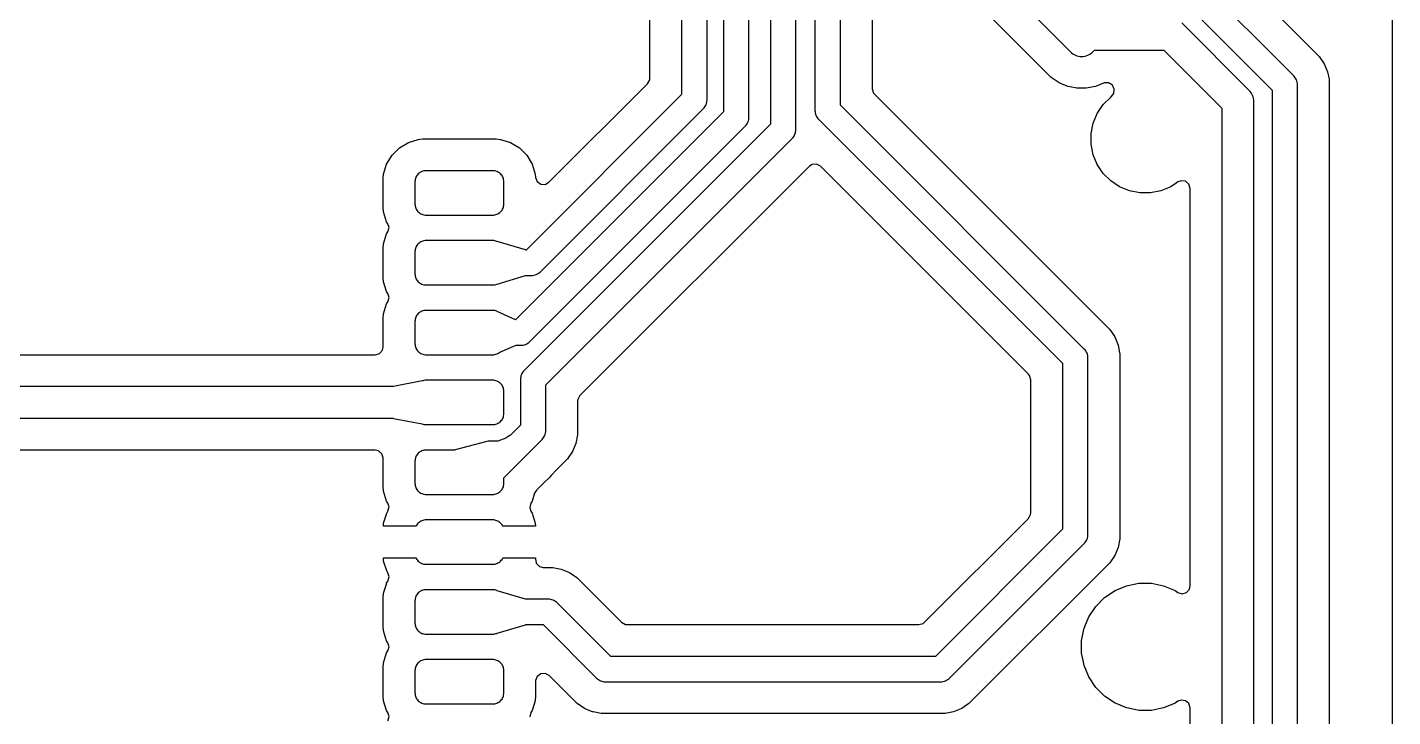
# Model space of a CAD drawing. Header units: metres. Extents: x 0.3 to 99.7, y 0.3 to 59.7.
# Drawn here: x 78.19 to 99.7, y 21.55 to 32.41 of the extents above; entities that cross this region are included whole.
import ezdxf

# ---------------------------------------------------------------- set-up
doc = ezdxf.new("R2010")
doc.units = ezdxf.units.M

msp = doc.modelspace()

# ---------------------------------------------------------------- linework, layer by layer
for points in [[(99.699, 3.803), (99.699, 56.197)], [(91.501, 37.524), (91.501, 31.442), (91.52, 31.374), (91.537, 31.354), (95.244, 27.647), (95.244, 27.647), (95.244, 27.647), (95.244, 27.647), (95.244, 27.647), (95.244, 27.647), (95.244, 27.647), (95.321, 27.532), (95.321, 27.532), (95.321, 27.532), (95.321, 27.532), (95.321, 27.532), (95.321, 27.532), (95.374, 27.404), (95.374, 27.404), (95.374, 27.404), (95.374, 27.404), (95.374, 27.404), (95.374, 27.404), (95.374, 27.404), (95.374, 27.404), (95.374, 27.404), (95.374, 27.404), (95.374, 27.404), (95.374, 27.404), (95.374, 27.404), (95.374, 27.404), (95.374, 27.404), (95.398, 27.28), (95.401, 27.269), (95.401, 27.269), (95.401, 27.269), (95.401, 27.269), (95.401, 27.269), (95.401, 27.269), (95.401, 24.351), (95.401, 24.351), (95.401, 24.351), (95.401, 24.351), (95.401, 24.351), (95.401, 24.351), (95.401, 24.351), (95.401, 24.351), (95.401, 24.351), (95.401, 24.351), (95.401, 24.351), (95.401, 24.351), (95.401, 24.351), (95.401, 24.351), (95.401, 24.351), (95.401, 24.351), (95.401, 24.351), (95.401, 24.351), (95.401, 24.351), (95.401, 24.351), (95.401, 24.351), (95.401, 24.351), (95.401, 24.351), (95.401, 24.351), (95.401, 24.351), (95.401, 24.351), (95.401, 24.351), (95.401, 24.351), (95.401, 24.351), (95.401, 24.351), (95.401, 24.351), (95.401, 24.351), (95.401, 24.351), (95.401, 24.351), (95.401, 24.351), (95.401, 24.351), (95.401, 24.351), (95.401, 24.351), (95.401, 24.351), (95.374, 24.216), (95.374, 24.216), (95.374, 24.216), (95.374, 24.216), (95.374, 24.216), (95.374, 24.216), (95.374, 24.216), (95.374, 24.216), (95.321, 24.088), (95.321, 24.088), (95.321, 24.088), (95.321, 24.088), (95.321, 24.088), (95.321, 24.088), (95.244, 23.974), (95.244, 23.974), (95.244, 23.974), (95.244, 23.974), (95.244, 23.974), (95.244, 23.974), (93.026, 21.756), (93.026, 21.756), (93.026, 21.756), (93.026, 21.756), (93.026, 21.756), (93.026, 21.756), (92.912, 21.679), (92.912, 21.679), (92.912, 21.679), (92.912, 21.679), (92.912, 21.679), (92.912, 21.679), (92.784, 21.626), (92.784, 21.626), (92.784, 21.626), (92.784, 21.626), (92.784, 21.626), (92.784, 21.626), (92.784, 21.626), (92.784, 21.626), (92.784, 21.626), (92.784, 21.626), (92.784, 21.626), (92.784, 21.626), (92.784, 21.626), (92.784, 21.626), (92.784, 21.626), (92.784, 21.626), (92.784, 21.626), (92.784, 21.626), (92.784, 21.626), (92.784, 21.626), (92.784, 21.626), (92.784, 21.626), (92.784, 21.626), (92.784, 21.626), (92.784, 21.626), (92.784, 21.626), (92.784, 21.626), (92.784, 21.626), (92.784, 21.626), (92.649, 21.599), (92.649, 21.599), (92.649, 21.599), (92.649, 21.599), (92.649, 21.599), (92.649, 21.599), (87.231, 21.599), (87.231, 21.599), (87.231, 21.599), (87.231, 21.599), (87.231, 21.599), (87.231, 21.599), (87.109, 21.624), (87.096, 21.626), (87.096, 21.626), (87.096, 21.626), (87.096, 21.626), (87.096, 21.626), (87.096, 21.626), (87.029, 21.654), (86.968, 21.679), (86.968, 21.679), (86.968, 21.679), (86.968, 21.679), (86.968, 21.679), (86.968, 21.679), (86.968, 21.679), (86.968, 21.679), (86.968, 21.679), (86.968, 21.679), (86.968, 21.679), (86.968, 21.679), (86.968, 21.679), (86.968, 21.679), (86.968, 21.679), (86.968, 21.679), (86.968, 21.679), (86.968, 21.679), (86.968, 21.679), (86.853, 21.756), (86.853, 21.756), (86.853, 21.756), (86.853, 21.756), (86.853, 21.756), (86.853, 21.756), (86.412, 22.197), (86.351, 22.231), (86.281, 22.226), (86.225, 22.184), (86.201, 22.118), (86.201, 22.109), (86.201, 21.87), (86.201, 21.87), (86.201, 21.87), (86.201, 21.87), (86.195, 21.812), (86.194, 21.802), (86.194, 21.802), (86.194, 21.802), (86.194, 21.802), (86.194, 21.802), (86.194, 21.802), (86.194, 21.802), (86.194, 21.802), (86.194, 21.802), (86.194, 21.802), (86.146, 21.646), (86.146, 21.646), (86.146, 21.646), (86.146, 21.646), (86.146, 21.646), (86.146, 21.646), (86.146, 21.646), (86.146, 21.646), (86.146, 21.646), (86.146, 21.646), (86.126, 21.614), (86.109, 21.547)], [(94.9, 24.42), (94.9, 27.2), (94.899, 27.22), (94.896, 27.239), (94.891, 27.258), (94.885, 27.277), (94.876, 27.294), (94.866, 27.311), (94.855, 27.327), (94.841, 27.341), (91, 31.183), (91, 31.183), (91, 31.183), (91, 31.183), (91, 31.183), (91, 31.183), (91, 31.183), (91, 31.183), (91, 31.183), (91, 31.183), (91, 31.183), (91, 31.183), (91, 31.183), (91, 31.183), (91, 31.183), (91, 31.183), (91, 31.183), (91, 31.183), (91, 37.455)], [(90.6, 37.315), (90.6, 31.1), (90.601, 31.08), (90.604, 31.061), (90.609, 31.042), (90.615, 31.023), (90.624, 31.006), (90.634, 30.989), (90.645, 30.973), (90.659, 30.959), (94.5, 27.117), (94.5, 27.117), (94.5, 27.117), (94.5, 27.117), (94.5, 27.117), (94.5, 27.117), (94.5, 27.117), (94.5, 27.117), (94.5, 27.117), (94.5, 27.117), (94.5, 27.117), (94.5, 27.117), (94.5, 27.117), (94.5, 27.117), (94.5, 27.117), (94.5, 27.117), (94.5, 27.117), (94.5, 27.117), (94.5, 24.503), (94.5, 24.503), (94.5, 24.503), (94.5, 24.503), (94.5, 24.503), (94.5, 24.503), (94.5, 24.503), (94.5, 24.503), (94.5, 24.503), (94.5, 24.503), (94.5, 24.503), (94.5, 24.503), (94.5, 24.503), (94.5, 24.503), (94.5, 24.503), (94.5, 24.503), (94.5, 24.503), (94.5, 24.503), (92.497, 22.5), (92.497, 22.5), (92.497, 22.5), (92.497, 22.5), (92.497, 22.5), (92.497, 22.5), (92.497, 22.5), (92.497, 22.5), (92.497, 22.5), (92.497, 22.5), (92.497, 22.5), (92.497, 22.5), (92.497, 22.5), (92.497, 22.5), (92.497, 22.5), (92.497, 22.5), (92.497, 22.5), (92.497, 22.5), (87.383, 22.5), (87.383, 22.5), (87.383, 22.5), (87.383, 22.5), (87.383, 22.5), (87.383, 22.5), (87.383, 22.5), (87.383, 22.5), (87.383, 22.5), (87.383, 22.5), (87.383, 22.5), (87.383, 22.5), (87.383, 22.5), (87.383, 22.5), (87.383, 22.5), (87.383, 22.5), (87.383, 22.5), (87.383, 22.5), (86.541, 23.341), (86.527, 23.355), (86.511, 23.366), (86.494, 23.376), (86.477, 23.385), (86.458, 23.391), (86.439, 23.396), (86.42, 23.399), (86.4, 23.4), (86.046, 23.4), (86.046, 23.4), (86.046, 23.4), (86.046, 23.4), (86.046, 23.4), (86.046, 23.4), (86.046, 23.4), (86.046, 23.4), (86.046, 23.4), (86.046, 23.4), (86.046, 23.4), (86.046, 23.4), (86.042, 23.402), (85.597, 23.535), (85.595, 23.535), (85.595, 23.535), (85.595, 23.535), (85.595, 23.535), (85.595, 23.535), (85.595, 23.535), (85.595, 23.535), (85.595, 23.535), (85.595, 23.535), (85.595, 23.535), (85.595, 23.535), (85.595, 23.535), (85.595, 23.535), (85.595, 23.535), (85.592, 23.537), (85.576, 23.542), (85.559, 23.547), (85.542, 23.549), (85.525, 23.55), (84.475, 23.55), (84.458, 23.549), (84.441, 23.547), (84.424, 23.542), (84.408, 23.537), (84.393, 23.529), (84.378, 23.521), (84.364, 23.51), (84.351, 23.499), (84.34, 23.486), (84.329, 23.472), (84.321, 23.457), (84.313, 23.442), (84.308, 23.426), (84.303, 23.409), (84.301, 23.392), (84.3, 23.375), (84.3, 23.025), (84.301, 23.008), (84.303, 22.991), (84.308, 22.974), (84.313, 22.958), (84.321, 22.943), (84.329, 22.928), (84.34, 22.914), (84.351, 22.901), (84.364, 22.89), (84.378, 22.879), (84.393, 22.871), (84.408, 22.863), (84.424, 22.858), (84.441, 22.853), (84.458, 22.851), (84.475, 22.85), (85.525, 22.85), (85.542, 22.851), (85.559, 22.853), (85.576, 22.858), (85.592, 22.863), (85.595, 22.865), (85.595, 22.865), (85.595, 22.865), (85.595, 22.865), (85.595, 22.865), (85.595, 22.865), (85.595, 22.865), (85.595, 22.865), (85.595, 22.865), (85.595, 22.865), (85.595, 22.865), (85.595, 22.865), (85.595, 22.865), (85.595, 22.865), (85.597, 22.865), (85.597, 22.865), (86.042, 22.998), (86.045, 23), (86.045, 23), (86.045, 23), (86.045, 23), (86.045, 23), (86.045, 23), (86.045, 23), (86.045, 23), (86.045, 23), (86.045, 23), (86.045, 23), (86.045, 23), (86.045, 23), (86.045, 23), (86.045, 23), (86.045, 23), (86.317, 23), (86.317, 23), (86.317, 23), (86.317, 23), (86.317, 23), (86.317, 23), (86.317, 23), (86.317, 23), (86.317, 23), (86.317, 23), (86.317, 23), (86.317, 23), (86.317, 23), (86.317, 23), (86.317, 23), (86.317, 23), (86.317, 23), (86.317, 23), (87.159, 22.159), (87.173, 22.145), (87.189, 22.134), (87.206, 22.124), (87.223, 22.115), (87.242, 22.109), (87.261, 22.104), (87.28, 22.101), (87.3, 22.1), (92.58, 22.1), (92.599, 22.101), (92.619, 22.104), (92.638, 22.109), (92.656, 22.115), (92.674, 22.124), (92.691, 22.134), (92.707, 22.145), (92.721, 22.159), (94.841, 24.279), (94.855, 24.293), (94.866, 24.309), (94.876, 24.326), (94.885, 24.344), (94.891, 24.362), (94.896, 24.381), (94.899, 24.401), (94.9, 24.42)], [(90.3, 30.8), (90.3, 35.727)], [(89.9, 35.644), (89.9, 30.883), (89.9, 30.883), (89.9, 30.883), (89.9, 30.883), (89.9, 30.883), (89.9, 30.883), (89.9, 30.883), (89.9, 30.883), (89.9, 30.883), (89.9, 30.883), (89.9, 30.883), (89.9, 30.883), (89.9, 30.883), (89.9, 30.883), (89.9, 30.883), (89.9, 30.883), (89.9, 30.883), (89.9, 30.883), (86.02, 27.002), (86.006, 26.988), (85.995, 26.972), (85.985, 26.955), (85.976, 26.938), (85.97, 26.919), (85.965, 26.9), (85.962, 26.881), (85.961, 26.861), (85.961, 26.14), (85.961, 26.14), (85.961, 26.14), (85.961, 26.14), (85.961, 26.14), (85.961, 26.14), (85.961, 26.14), (85.961, 26.14), (85.961, 26.14), (85.961, 26.14), (85.961, 26.14), (85.961, 26.14), (85.961, 26.14), (85.961, 26.14), (85.961, 26.14), (85.961, 26.14), (85.961, 26.14), (85.961, 26.14), (85.801, 25.979), (85.801, 25.979), (85.801, 25.979), (85.801, 25.979), (85.801, 25.979), (85.801, 25.979), (85.801, 25.979), (85.801, 25.979), (85.801, 25.979), (85.801, 25.979), (85.801, 25.979), (85.801, 25.979), (85.801, 25.979), (85.801, 25.979), (85.801, 25.979), (85.801, 25.979), (85.801, 25.979), (85.801, 25.979), (85.801, 25.979), (85.801, 25.979), (85.801, 25.979), (85.801, 25.979), (85.801, 25.979), (85.801, 25.979), (85.801, 25.979), (85.801, 25.979), (85.799, 25.98), (85.796, 25.979), (85.795, 25.979), (85.789, 25.978), (85.785, 25.976), (85.761, 25.958), (85.731, 25.936), (85.731, 25.936), (85.731, 25.936), (85.731, 25.936), (85.731, 25.936), (85.731, 25.936), (85.731, 25.936), (85.731, 25.936), (85.731, 25.936), (85.731, 25.936), (85.731, 25.936), (85.731, 25.936), (85.731, 25.936), (85.731, 25.936), (85.731, 25.936), (85.731, 25.936), (85.731, 25.936), (85.731, 25.936), (85.731, 25.936), (85.731, 25.936), (85.731, 25.936), (85.731, 25.936), (85.731, 25.936), (85.731, 25.936), (85.731, 25.936), (85.731, 25.936), (85.731, 25.936), (85.607, 25.892), (85.607, 25.892), (85.607, 25.892), (85.607, 25.892), (85.607, 25.892), (85.607, 25.892), (85.607, 25.892), (85.607, 25.892), (85.607, 25.892), (85.607, 25.892), (85.607, 25.892), (85.607, 25.892), (85.607, 25.892), (85.607, 25.892), (85.607, 25.892), (85.607, 25.892), (85.607, 25.892), (85.577, 25.889), (85.577, 25.889), (85.577, 25.889), (85.577, 25.889), (85.455, 25.889), (85.452, 25.889), (84.934, 25.753), (84.93, 25.75), (84.93, 25.75), (84.93, 25.75), (84.93, 25.75), (84.93, 25.75), (84.93, 25.75), (84.93, 25.75), (84.93, 25.75), (84.93, 25.75), (84.93, 25.75), (84.93, 25.75), (84.93, 25.75), (84.93, 25.75), (84.93, 25.75), (84.93, 25.75), (84.93, 25.75), (84.475, 25.75), (84.458, 25.749), (84.441, 25.747), (84.424, 25.742), (84.408, 25.737), (84.393, 25.729), (84.378, 25.721), (84.364, 25.71), (84.351, 25.699), (84.34, 25.686), (84.329, 25.672), (84.321, 25.657), (84.313, 25.642), (84.308, 25.626), (84.303, 25.609), (84.301, 25.592), (84.3, 25.575), (84.3, 25.225), (84.301, 25.208), (84.303, 25.191), (84.308, 25.174), (84.313, 25.158), (84.321, 25.143), (84.329, 25.128), (84.34, 25.114), (84.351, 25.101), (84.364, 25.09), (84.378, 25.079), (84.393, 25.071), (84.408, 25.063), (84.424, 25.058), (84.441, 25.053), (84.458, 25.051), (84.475, 25.05), (85.525, 25.05), (85.542, 25.051), (85.559, 25.053), (85.576, 25.058), (85.592, 25.063), (85.607, 25.071), (85.622, 25.079), (85.636, 25.09), (85.649, 25.101), (85.66, 25.114), (85.671, 25.128), (85.679, 25.143), (85.687, 25.158), (85.692, 25.174), (85.697, 25.191), (85.699, 25.208), (85.7, 25.225), (85.7, 25.313), (85.7, 25.313), (85.7, 25.313), (85.7, 25.313), (85.7, 25.313), (85.7, 25.313), (85.7, 25.313), (85.7, 25.313), (85.7, 25.313), (85.7, 25.313), (85.7, 25.313), (85.7, 25.313), (85.7, 25.313), (85.7, 25.313), (85.7, 25.313), (85.7, 25.313), (85.7, 25.313), (85.7, 25.313), (86.302, 25.915), (86.316, 25.93), (86.327, 25.946), (86.337, 25.962), (86.346, 25.98), (86.352, 25.999), (86.357, 26.018), (86.36, 26.037), (86.361, 26.057), (86.361, 26.778), (86.361, 26.778), (86.361, 26.778), (86.361, 26.778), (86.361, 26.778), (86.361, 26.778), (86.361, 26.778), (86.361, 26.778), (86.361, 26.778), (86.361, 26.778), (86.361, 26.778), (86.361, 26.778), (86.361, 26.778), (86.361, 26.778), (86.361, 26.778), (86.361, 26.778), (86.361, 26.778), (86.361, 26.778), (90.241, 30.659), (90.255, 30.673), (90.266, 30.689), (90.276, 30.706), (90.285, 30.723), (90.291, 30.742), (90.296, 30.761), (90.299, 30.78), (90.3, 30.8)], [(89.16, 34.673), (89.16, 31.076), (89.16, 31.076), (89.16, 31.076), (89.16, 31.076), (89.16, 31.076), (89.16, 31.076), (89.16, 31.076), (89.16, 31.076), (89.16, 31.076), (89.16, 31.076), (89.16, 31.076), (89.16, 31.076), (89.16, 31.076), (89.16, 31.076), (89.16, 31.076), (89.16, 31.076), (89.16, 31.076), (89.16, 31.076), (85.884, 27.8), (85.884, 27.8), (85.884, 27.8), (85.884, 27.8), (85.884, 27.8), (85.884, 27.8), (85.884, 27.8), (85.884, 27.8), (85.884, 27.8), (85.884, 27.8), (85.884, 27.8), (85.884, 27.8), (85.884, 27.8), (85.884, 27.8), (85.884, 27.8), (85.884, 27.8), (85.884, 27.8), (85.884, 27.8), (85.884, 27.8), (85.884, 27.8), (85.884, 27.8), (85.884, 27.8), (85.884, 27.8), (85.884, 27.8), (85.884, 27.8), (85.884, 27.8), (85.884, 27.8), (85.884, 27.8), (85.884, 27.8), (85.884, 27.8), (85.882, 27.801), (85.597, 27.934), (85.597, 27.934), (85.597, 27.934), (85.597, 27.934), (85.597, 27.934), (85.597, 27.934), (85.597, 27.934), (85.597, 27.934), (85.597, 27.934), (85.597, 27.934), (85.597, 27.934), (85.592, 27.937), (85.576, 27.942), (85.559, 27.947), (85.542, 27.949), (85.525, 27.95), (84.475, 27.95), (84.458, 27.949), (84.441, 27.947), (84.424, 27.942), (84.408, 27.937), (84.393, 27.929), (84.378, 27.921), (84.364, 27.91), (84.351, 27.899), (84.34, 27.886), (84.329, 27.872), (84.321, 27.857), (84.313, 27.842), (84.308, 27.826), (84.303, 27.809), (84.301, 27.792), (84.3, 27.775), (84.3, 27.425), (84.301, 27.408), (84.303, 27.391), (84.308, 27.374), (84.313, 27.358), (84.321, 27.343), (84.329, 27.328), (84.34, 27.314), (84.351, 27.301), (84.364, 27.29), (84.378, 27.279), (84.393, 27.271), (84.408, 27.263), (84.424, 27.258), (84.441, 27.253), (84.458, 27.251), (84.475, 27.25), (85.525, 27.25), (85.542, 27.251), (85.559, 27.253), (85.576, 27.258), (85.592, 27.263), (85.607, 27.271), (85.622, 27.279), (85.636, 27.29), (85.637, 27.29), (85.637, 27.29), (85.637, 27.29), (85.637, 27.29), (85.637, 27.29), (85.637, 27.29), (85.637, 27.29), (85.637, 27.29), (85.892, 27.4), (85.892, 27.4), (85.892, 27.4), (85.892, 27.4), (85.892, 27.4), (85.892, 27.4), (85.892, 27.4), (85.892, 27.4), (85.892, 27.4), (85.892, 27.4), (85.967, 27.4), (85.986, 27.401), (86.006, 27.404), (86.025, 27.409), (86.043, 27.415), (86.061, 27.424), (86.078, 27.434), (86.094, 27.445), (86.108, 27.459), (89.501, 30.852), (89.515, 30.866), (89.526, 30.882), (89.536, 30.899), (89.545, 30.917), (89.551, 30.935), (89.556, 30.954), (89.559, 30.974), (89.56, 30.993), (89.56, 34.756)], [(88.9, 31.267), (88.9, 34.414)], [(88.5, 34.331), (88.5, 31.35), (88.5, 31.35), (88.5, 31.35), (88.5, 31.35), (88.5, 31.35), (88.5, 31.35), (88.5, 31.35), (88.5, 31.35), (88.5, 31.35), (88.5, 31.35), (88.5, 31.35), (88.5, 31.35), (88.5, 31.35), (88.5, 31.35), (88.5, 31.35), (88.5, 31.35), (88.5, 31.35), (88.5, 31.35), (86.05, 28.9), (86.05, 28.9), (86.05, 28.9), (86.05, 28.9), (86.05, 28.9), (86.05, 28.9), (86.05, 28.9), (86.05, 28.9), (86.05, 28.9), (86.05, 28.9), (86.05, 28.9), (86.05, 28.9), (86.05, 28.9), (86.05, 28.9), (86.05, 28.9), (86.05, 28.9), (86.05, 28.9), (86.05, 28.9), (86.046, 28.9), (86.046, 28.9), (86.046, 28.9), (86.046, 28.9), (86.046, 28.9), (86.046, 28.9), (86.046, 28.9), (86.046, 28.9), (86.046, 28.9), (86.046, 28.9), (86.046, 28.9), (86.046, 28.9), (86.042, 28.902), (85.597, 29.035), (85.595, 29.035), (85.595, 29.035), (85.595, 29.035), (85.595, 29.035), (85.595, 29.035), (85.595, 29.035), (85.595, 29.035), (85.595, 29.035), (85.595, 29.035), (85.595, 29.035), (85.595, 29.035), (85.595, 29.035), (85.595, 29.035), (85.595, 29.035), (85.592, 29.037), (85.576, 29.042), (85.559, 29.047), (85.542, 29.049), (85.525, 29.05), (84.475, 29.05), (84.458, 29.049), (84.441, 29.047), (84.424, 29.042), (84.408, 29.037), (84.393, 29.029), (84.378, 29.021), (84.364, 29.01), (84.351, 28.999), (84.34, 28.986), (84.329, 28.972), (84.321, 28.957), (84.313, 28.942), (84.308, 28.926), (84.303, 28.909), (84.301, 28.892), (84.3, 28.875), (84.3, 28.525), (84.301, 28.508), (84.303, 28.491), (84.308, 28.474), (84.313, 28.458), (84.321, 28.443), (84.329, 28.428), (84.34, 28.414), (84.351, 28.401), (84.364, 28.39), (84.378, 28.379), (84.393, 28.371), (84.408, 28.363), (84.424, 28.358), (84.441, 28.353), (84.458, 28.351), (84.475, 28.35), (85.525, 28.35), (85.542, 28.351), (85.559, 28.353), (85.576, 28.358), (85.592, 28.363), (85.595, 28.365), (85.595, 28.365), (85.595, 28.365), (85.595, 28.365), (85.595, 28.365), (85.595, 28.365), (85.595, 28.365), (85.595, 28.365), (85.595, 28.365), (85.595, 28.365), (85.595, 28.365), (85.595, 28.365), (85.595, 28.365), (85.595, 28.365), (85.597, 28.365), (85.597, 28.365), (86.042, 28.498), (86.045, 28.5), (86.045, 28.5), (86.045, 28.5), (86.045, 28.5), (86.045, 28.5), (86.045, 28.5), (86.045, 28.5), (86.045, 28.5), (86.045, 28.5), (86.045, 28.5), (86.045, 28.5), (86.045, 28.5), (86.045, 28.5), (86.045, 28.5), (86.045, 28.5), (86.045, 28.5), (86.133, 28.5), (86.153, 28.501), (86.172, 28.504), (86.191, 28.509), (86.21, 28.515), (86.228, 28.524), (86.244, 28.534), (86.26, 28.545), (86.275, 28.559), (88.841, 31.125), (88.855, 31.14), (88.866, 31.156), (88.876, 31.172), (88.885, 31.19), (88.891, 31.209), (88.896, 31.228), (88.899, 31.247), (88.9, 31.267)], [(92.423, 34.223), (94.623, 32.023), (94.641, 32.007), (94.661, 31.992), (94.682, 31.979), (94.704, 31.969), (94.727, 31.961), (94.751, 31.955), (94.775, 31.951), (94.8, 31.95), (94.825, 31.951), (94.849, 31.955), (94.873, 31.961), (94.896, 31.969), (94.918, 31.979), (94.939, 31.992), (94.959, 32.007), (94.977, 32.023), (95.004, 32.05), (95.004, 32.05), (95.004, 32.05), (95.004, 32.05), (95.004, 32.05), (95.004, 32.05), (95.004, 32.05), (95.004, 32.05), (95.004, 32.05), (95.004, 32.05), (95.004, 32.05), (95.004, 32.05), (95.004, 32.05), (95.004, 32.05), (95.004, 32.05), (95.004, 32.05), (95.004, 32.05), (95.004, 32.05), (96.096, 32.05), (96.096, 32.05), (96.096, 32.05), (96.096, 32.05), (96.096, 32.05), (96.096, 32.05), (96.096, 32.05), (96.096, 32.05), (96.096, 32.05), (96.096, 32.05), (96.096, 32.05), (96.096, 32.05), (96.096, 32.05), (96.096, 32.05), (96.096, 32.05), (96.096, 32.05), (96.096, 32.05), (96.096, 32.05), (97.011, 31.135), (97.011, 31.135), (97.011, 31.135), (97.011, 31.135), (97.011, 31.135), (97.011, 31.135), (97.011, 31.135), (97.011, 31.135), (97.011, 31.135), (97.011, 31.135), (97.011, 31.135), (97.011, 31.135), (97.011, 31.135), (97.011, 31.135), (97.011, 31.135), (97.011, 31.135), (97.011, 31.135), (97.011, 31.135), (97.011, 17.915)], [(75.738, 27.251), (83.675, 27.251), (83.743, 27.27), (83.788, 27.323), (83.799, 27.375), (83.799, 27.83), (83.799, 27.83), (83.799, 27.83), (83.799, 27.83), (83.806, 27.898), (83.806, 27.898), (83.806, 27.898), (83.806, 27.898), (83.806, 27.898), (83.806, 27.898), (83.854, 28.054), (83.854, 28.054), (83.854, 28.054), (83.854, 28.054), (83.854, 28.054), (83.854, 28.054), (83.874, 28.086), (83.891, 28.153), (83.874, 28.214), (83.854, 28.246), (83.854, 28.246), (83.854, 28.246), (83.854, 28.246), (83.854, 28.246), (83.854, 28.246), (83.806, 28.402), (83.806, 28.402), (83.806, 28.402), (83.806, 28.402), (83.806, 28.402), (83.806, 28.402), (83.799, 28.47), (83.799, 28.47), (83.799, 28.47), (83.799, 28.47), (83.799, 28.93), (83.799, 28.93), (83.799, 28.93), (83.799, 28.93), (83.806, 28.998), (83.806, 28.998), (83.806, 28.998), (83.806, 28.998), (83.806, 28.998), (83.806, 28.998), (83.854, 29.154), (83.854, 29.154), (83.854, 29.154), (83.854, 29.154), (83.854, 29.154), (83.854, 29.154), (83.874, 29.186), (83.891, 29.253), (83.874, 29.314), (83.854, 29.346), (83.854, 29.346), (83.854, 29.346), (83.854, 29.346), (83.854, 29.346), (83.854, 29.346), (83.806, 29.502), (83.806, 29.502), (83.806, 29.502), (83.806, 29.502), (83.806, 29.502), (83.806, 29.502), (83.799, 29.57), (83.799, 29.57), (83.799, 29.57), (83.799, 29.57), (83.799, 30.03), (83.799, 30.03), (83.799, 30.03), (83.799, 30.03), (83.806, 30.098), (83.806, 30.098), (83.806, 30.098), (83.806, 30.098), (83.806, 30.098), (83.806, 30.098), (83.854, 30.254), (83.854, 30.254), (83.854, 30.254), (83.854, 30.254), (83.854, 30.254), (83.854, 30.254), (83.854, 30.254), (83.854, 30.254), (83.854, 30.254), (83.854, 30.254), (83.939, 30.395), (83.939, 30.395), (83.939, 30.395), (83.939, 30.395), (83.939, 30.395), (83.939, 30.395), (83.939, 30.395), (83.939, 30.395), (84.055, 30.511), (84.055, 30.511), (84.055, 30.511), (84.055, 30.511), (84.055, 30.511), (84.055, 30.511), (84.055, 30.511), (84.055, 30.511), (84.196, 30.596), (84.196, 30.596), (84.196, 30.596), (84.196, 30.596), (84.196, 30.596), (84.196, 30.596), (84.196, 30.596), (84.196, 30.596), (84.196, 30.596), (84.196, 30.596), (84.352, 30.644), (84.352, 30.644), (84.352, 30.644), (84.352, 30.644), (84.352, 30.644), (84.352, 30.644), (84.352, 30.644), (84.352, 30.644), (84.352, 30.644), (84.352, 30.644), (84.352, 30.644), (84.352, 30.644), (84.352, 30.644), (84.42, 30.651), (84.42, 30.651), (84.42, 30.651), (84.42, 30.651), (85.58, 30.651), (85.58, 30.651), (85.58, 30.651), (85.58, 30.651), (85.648, 30.644), (85.648, 30.644), (85.648, 30.644), (85.648, 30.644), (85.648, 30.644), (85.648, 30.644), (85.648, 30.644), (85.648, 30.644), (85.648, 30.644), (85.648, 30.644), (85.648, 30.644), (85.804, 30.596), (85.804, 30.596), (85.804, 30.596), (85.804, 30.596), (85.804, 30.596), (85.804, 30.596), (85.804, 30.596), (85.804, 30.596), (85.804, 30.596), (85.804, 30.596), (85.945, 30.511), (85.945, 30.511), (85.945, 30.511), (85.945, 30.511), (85.945, 30.511), (85.945, 30.511), (85.945, 30.511), (85.945, 30.511), (86.061, 30.395), (86.061, 30.395), (86.061, 30.395), (86.061, 30.395), (86.061, 30.395), (86.061, 30.395), (86.061, 30.395), (86.061, 30.395), (86.146, 30.254), (86.146, 30.254), (86.146, 30.254), (86.146, 30.254), (86.146, 30.254), (86.146, 30.254), (86.146, 30.254), (86.146, 30.254), (86.146, 30.254), (86.146, 30.254), (86.194, 30.098), (86.194, 30.098), (86.194, 30.098), (86.194, 30.098), (86.194, 30.098), (86.194, 30.098), (86.194, 30.098), (86.194, 30.098), (86.194, 30.098), (86.194, 30.098), (86.199, 30.044), (86.225, 29.979), (86.282, 29.938), (86.351, 29.935), (86.41, 29.968), (87.963, 31.521), (87.997, 31.582), (87.999, 31.608), (87.999, 34.073)], [(96.51, 21.024), (96.51, 21.689), (96.491, 21.757), (96.438, 21.802), (96.369, 21.812), (96.318, 21.793), (96.274, 21.763), (96.274, 21.763), (96.274, 21.763), (96.274, 21.763), (96.274, 21.763), (96.274, 21.763), (96.274, 21.763), (96.274, 21.763), (96.274, 21.763), (96.184, 21.726), (96.092, 21.688), (96.092, 21.688), (96.092, 21.688), (96.092, 21.688), (96.092, 21.688), (96.092, 21.688), (96.092, 21.688), (96.092, 21.688), (96.092, 21.688), (96.092, 21.688), (96.092, 21.688), (96.092, 21.688), (96.092, 21.688), (96.092, 21.688), (96.092, 21.688), (96.092, 21.688), (96.092, 21.688), (96.092, 21.688), (96.092, 21.688), (96.092, 21.688), (96.092, 21.688), (96.092, 21.688), (96.092, 21.688), (96.092, 21.688), (96.092, 21.688), (95.899, 21.649), (95.899, 21.649), (95.899, 21.649), (95.899, 21.649), (95.899, 21.649), (95.899, 21.649), (95.701, 21.649), (95.701, 21.649), (95.701, 21.649), (95.701, 21.649), (95.701, 21.649), (95.701, 21.649), (95.538, 21.682), (95.508, 21.688), (95.508, 21.688), (95.508, 21.688), (95.508, 21.688), (95.508, 21.688), (95.508, 21.688), (95.344, 21.756), (95.326, 21.763), (95.326, 21.763), (95.326, 21.763), (95.326, 21.763), (95.326, 21.763), (95.326, 21.763), (95.326, 21.763), (95.326, 21.763), (95.326, 21.763), (95.326, 21.763), (95.326, 21.763), (95.326, 21.763), (95.326, 21.763), (95.326, 21.763), (95.326, 21.763), (95.326, 21.763), (95.326, 21.763), (95.326, 21.763), (95.326, 21.763), (95.326, 21.763), (95.326, 21.763), (95.326, 21.763), (95.326, 21.763), (95.326, 21.763), (95.326, 21.763), (95.326, 21.763), (95.326, 21.763), (95.326, 21.763), (95.326, 21.763), (95.326, 21.763), (95.326, 21.763), (95.326, 21.763), (95.326, 21.763), (95.326, 21.763), (95.326, 21.763), (95.162, 21.873), (95.162, 21.873), (95.162, 21.873), (95.162, 21.873), (95.162, 21.873), (95.162, 21.873), (95.023, 22.012), (95.023, 22.012), (95.023, 22.012), (95.023, 22.012), (95.023, 22.012), (95.023, 22.012), (94.913, 22.176), (94.913, 22.176), (94.913, 22.176), (94.913, 22.176), (94.913, 22.176), (94.913, 22.176), (94.838, 22.358), (94.838, 22.358), (94.838, 22.358), (94.838, 22.358), (94.838, 22.358), (94.838, 22.358), (94.817, 22.464), (94.799, 22.551), (94.799, 22.551), (94.799, 22.551), (94.799, 22.551), (94.799, 22.551), (94.799, 22.551), (94.799, 22.749), (94.799, 22.749), (94.799, 22.749), (94.799, 22.749), (94.799, 22.749), (94.799, 22.749), (94.838, 22.942), (94.838, 22.942), (94.838, 22.942), (94.838, 22.942), (94.838, 22.942), (94.838, 22.942), (94.838, 22.942), (94.838, 22.942), (94.838, 22.942), (94.838, 22.942), (94.838, 22.942), (94.838, 22.942), (94.838, 22.942), (94.838, 22.942), (94.838, 22.942), (94.838, 22.942), (94.838, 22.942), (94.838, 22.942), (94.838, 22.942), (94.838, 22.942), (94.838, 22.942), (94.838, 22.942), (94.838, 22.942), (94.838, 22.942), (94.838, 22.942), (94.85, 22.97), (94.913, 23.124), (94.913, 23.124), (94.913, 23.124), (94.913, 23.124), (94.913, 23.124), (94.913, 23.124), (94.913, 23.124), (94.913, 23.124), (95.023, 23.288), (95.023, 23.288), (95.023, 23.288), (95.023, 23.288), (95.023, 23.288), (95.023, 23.288), (95.023, 23.288), (95.023, 23.288), (95.162, 23.427), (95.162, 23.427), (95.162, 23.427), (95.162, 23.427), (95.162, 23.427), (95.162, 23.427), (95.162, 23.427), (95.162, 23.427), (95.326, 23.537), (95.326, 23.537), (95.326, 23.537), (95.326, 23.537), (95.326, 23.537), (95.326, 23.537), (95.326, 23.537), (95.326, 23.537), (95.508, 23.612), (95.508, 23.612), (95.508, 23.612), (95.508, 23.612), (95.508, 23.612), (95.508, 23.612), (95.508, 23.612), (95.508, 23.612), (95.701, 23.651), (95.701, 23.651), (95.701, 23.651), (95.701, 23.651), (95.701, 23.651), (95.701, 23.651), (95.899, 23.651), (95.899, 23.651), (95.899, 23.651), (95.899, 23.651), (95.899, 23.651), (95.899, 23.651), (96.092, 23.612), (96.092, 23.612), (96.092, 23.612), (96.092, 23.612), (96.092, 23.612), (96.092, 23.612), (96.092, 23.612), (96.092, 23.612), (96.274, 23.537), (96.274, 23.537), (96.274, 23.537), (96.274, 23.537), (96.274, 23.537), (96.274, 23.537), (96.274, 23.537), (96.274, 23.537), (96.318, 23.507), (96.384, 23.487), (96.452, 23.505), (96.498, 23.557), (96.51, 23.611), (96.51, 29.87), (96.491, 29.937), (96.438, 29.983), (96.369, 29.993), (96.318, 29.973), (96.289, 29.954), (96.203, 29.896), (96.203, 29.896), (96.203, 29.896), (96.203, 29.896), (96.203, 29.896), (96.203, 29.896), (96.048, 29.832), (96.048, 29.832), (96.048, 29.832), (96.048, 29.832), (96.048, 29.832), (96.048, 29.832), (95.884, 29.799), (95.884, 29.799), (95.884, 29.799), (95.884, 29.799), (95.884, 29.799), (95.884, 29.799), (95.884, 29.799), (95.716, 29.799), (95.716, 29.799), (95.716, 29.799), (95.716, 29.799), (95.716, 29.799), (95.716, 29.799), (95.716, 29.799), (95.716, 29.799), (95.716, 29.799), (95.716, 29.799), (95.716, 29.799), (95.716, 29.799), (95.716, 29.799), (95.716, 29.799), (95.716, 29.799), (95.716, 29.799), (95.716, 29.799), (95.716, 29.799), (95.716, 29.799), (95.552, 29.832), (95.552, 29.832), (95.552, 29.832), (95.552, 29.832), (95.552, 29.832), (95.552, 29.832), (95.397, 29.896), (95.397, 29.896), (95.397, 29.896), (95.397, 29.896), (95.397, 29.896), (95.397, 29.896), (95.258, 29.989), (95.258, 29.989), (95.258, 29.989), (95.258, 29.989), (95.258, 29.989), (95.258, 29.989), (95.139, 30.108), (95.139, 30.108), (95.139, 30.108), (95.139, 30.108), (95.139, 30.108), (95.139, 30.108), (95.046, 30.247), (95.046, 30.247), (95.046, 30.247), (95.046, 30.247), (95.046, 30.247), (95.046, 30.247), (94.982, 30.402), (94.982, 30.402), (94.982, 30.402), (94.982, 30.402), (94.982, 30.402), (94.982, 30.402), (94.949, 30.566), (94.949, 30.566), (94.949, 30.566), (94.949, 30.566), (94.949, 30.566), (94.949, 30.566), (94.949, 30.734), (94.949, 30.734), (94.949, 30.734), (94.949, 30.734), (94.949, 30.734), (94.949, 30.734), (94.982, 30.898), (94.982, 30.898), (94.982, 30.898), (94.982, 30.898), (94.982, 30.898), (94.982, 30.898), (95.035, 31.026), (95.046, 31.053), (95.046, 31.053), (95.046, 31.053), (95.046, 31.053), (95.046, 31.053), (95.046, 31.053), (95.139, 31.192), (95.139, 31.192), (95.139, 31.192), (95.139, 31.192), (95.139, 31.192), (95.139, 31.192), (95.258, 31.311), (95.258, 31.311), (95.258, 31.311), (95.258, 31.311), (95.258, 31.311), (95.258, 31.311), (95.258, 31.311), (95.258, 31.311), (95.261, 31.313), (95.262, 31.314), (95.262, 31.314), (95.262, 31.314), (95.262, 31.314), (95.262, 31.314), (95.262, 31.314), (95.263, 31.314), (95.263, 31.315), (95.263, 31.315), (95.263, 31.315), (95.263, 31.315), (95.263, 31.315), (95.263, 31.315), (95.263, 31.315), (95.263, 31.315), (95.263, 31.315), (95.263, 31.315), (95.263, 31.315), (95.263, 31.315), (95.263, 31.315), (95.263, 31.315), (95.263, 31.315), (95.263, 31.315), (95.263, 31.315), (95.263, 31.315), (95.263, 31.315), (95.263, 31.315), (95.263, 31.315), (95.263, 31.315), (95.263, 31.315), (95.263, 31.315), (95.263, 31.315), (95.263, 31.315), (95.263, 31.315), (95.263, 31.315), (95.263, 31.315), (95.263, 31.315), (95.306, 31.366), (95.315, 31.436), (95.284, 31.499), (95.225, 31.535), (95.155, 31.534), (95.145, 31.53), (95.019, 31.478), (95.019, 31.478), (95.019, 31.478), (95.019, 31.478), (95.019, 31.478), (95.019, 31.478), (95.019, 31.478), (95.019, 31.478), (95.019, 31.478), (95.019, 31.478), (95.019, 31.478), (95.019, 31.478), (95.019, 31.478), (95.019, 31.478), (95.019, 31.478), (95.019, 31.478), (95.019, 31.478), (95.019, 31.478), (95.019, 31.478), (95.019, 31.478), (95.019, 31.478), (95.019, 31.478), (95.019, 31.478), (95.019, 31.478), (95.019, 31.478), (94.874, 31.449), (94.874, 31.449), (94.874, 31.449), (94.874, 31.449), (94.874, 31.449), (94.874, 31.449), (94.726, 31.449), (94.726, 31.449), (94.726, 31.449), (94.726, 31.449), (94.726, 31.449), (94.726, 31.449), (94.615, 31.472), (94.581, 31.478), (94.581, 31.478), (94.581, 31.478), (94.581, 31.478), (94.581, 31.478), (94.581, 31.478), (94.445, 31.535), (94.445, 31.535), (94.445, 31.535), (94.445, 31.535), (94.445, 31.535), (94.445, 31.535), (94.322, 31.617), (94.322, 31.617), (94.322, 31.617), (94.322, 31.617), (94.322, 31.617), (94.322, 31.617), (92.017, 33.922)], [(96.941, 33.554), (98.544, 31.951), (98.544, 31.951), (98.544, 31.951), (98.544, 31.951), (98.544, 31.951), (98.544, 31.951), (98.621, 31.836), (98.621, 31.836), (98.621, 31.836), (98.621, 31.836), (98.621, 31.836), (98.621, 31.836), (98.674, 31.708), (98.674, 31.708), (98.674, 31.708), (98.674, 31.708), (98.674, 31.708), (98.674, 31.708), (98.674, 31.708), (98.674, 31.708), (98.674, 31.708), (98.674, 31.708), (98.697, 31.592), (98.699, 31.578), (98.701, 31.573), (98.701, 31.573), (98.701, 31.573), (98.701, 31.573), (98.701, 31.573), (98.701, 31.573), (98.701, 17.231)], [(98.2, 17.3), (98.2, 31.504), (98.199, 31.524), (98.196, 31.543), (98.191, 31.562), (98.185, 31.581), (98.176, 31.598), (98.166, 31.615), (98.155, 31.631), (98.141, 31.646), (96.636, 33.151)], [(96.411, 32.81), (97.8, 31.421), (97.8, 31.421), (97.8, 31.421), (97.8, 31.421), (97.8, 31.421), (97.8, 31.421), (97.8, 31.421), (97.8, 31.421), (97.8, 31.421), (97.8, 31.421), (97.8, 31.421), (97.8, 31.421), (97.8, 31.421), (97.8, 31.421), (97.8, 31.421), (97.8, 31.421), (97.8, 31.421), (97.8, 31.421), (97.8, 17.383)], [(97.511, 17.811), (97.511, 31.239), (97.51, 31.264), (97.506, 31.288), (97.5, 31.312), (97.492, 31.335), (97.482, 31.357), (97.469, 31.378), (97.454, 31.398), (97.438, 31.416), (96.377, 32.477)], [(83.874, 21.486), (83.891, 21.553), (83.874, 21.614), (83.854, 21.646), (83.854, 21.646), (83.854, 21.646), (83.854, 21.646), (83.854, 21.646), (83.854, 21.646), (83.806, 21.802), (83.806, 21.802), (83.806, 21.802), (83.806, 21.802), (83.806, 21.802), (83.806, 21.802), (83.799, 21.87), (83.799, 21.87), (83.799, 21.87), (83.799, 21.87), (83.799, 22.33), (83.799, 22.33), (83.799, 22.33), (83.799, 22.33), (83.806, 22.398), (83.806, 22.398), (83.806, 22.398), (83.806, 22.398), (83.806, 22.398), (83.806, 22.398), (83.854, 22.554), (83.854, 22.554), (83.854, 22.554), (83.854, 22.554), (83.854, 22.554), (83.854, 22.554), (83.874, 22.586), (83.891, 22.653), (83.874, 22.714), (83.854, 22.746), (83.854, 22.746), (83.854, 22.746), (83.854, 22.746), (83.854, 22.746), (83.854, 22.746), (83.806, 22.902), (83.806, 22.902), (83.806, 22.902), (83.806, 22.902), (83.806, 22.902), (83.806, 22.902), (83.799, 22.97), (83.799, 22.97), (83.799, 22.97), (83.799, 22.97), (83.799, 23.43), (83.799, 23.43), (83.799, 23.43), (83.799, 23.43), (83.806, 23.498), (83.806, 23.498), (83.806, 23.498), (83.806, 23.498), (83.806, 23.498), (83.806, 23.498), (83.85, 23.64), (83.854, 23.654), (83.854, 23.654), (83.854, 23.654), (83.854, 23.654), (83.854, 23.654), (83.854, 23.654), (83.854, 23.654), (83.854, 23.654), (83.854, 23.654), (83.854, 23.654), (83.854, 23.654), (83.854, 23.654), (83.854, 23.654), (83.854, 23.654), (83.854, 23.654), (83.854, 23.654), (83.854, 23.654), (83.854, 23.654), (83.854, 23.654), (83.854, 23.654), (83.854, 23.654), (83.854, 23.654), (83.854, 23.654), (83.874, 23.686), (83.892, 23.754), (83.874, 23.815), (83.855, 23.846), (83.855, 23.846), (83.855, 23.846), (83.855, 23.846), (83.855, 23.846), (83.855, 23.846), (83.855, 23.846), (83.855, 23.846), (83.855, 23.846), (83.855, 23.846), (83.806, 24.002), (83.806, 24.002), (83.806, 24.002), (83.806, 24.002), (83.806, 24.002), (83.806, 24.002), (83.802, 24.05), (83.802, 24.05), (83.802, 24.05), (83.802, 24.05), (83.802, 24.05), (83.802, 24.05), (83.802, 24.05), (83.802, 24.05), (83.802, 24.05), (83.802, 24.05), (83.802, 24.05), (83.802, 24.05), (83.802, 24.05), (83.802, 24.05), (83.802, 24.05), (83.802, 24.05), (83.802, 24.05), (83.802, 24.05), (83.802, 24.05), (83.802, 24.05), (83.802, 24.05), (83.802, 24.05), (83.802, 24.05), (83.802, 24.05), (83.802, 24.05), (83.802, 24.05), (83.802, 24.05), (83.802, 24.05), (83.802, 24.05), (83.802, 24.05), (83.802, 24.05), (83.802, 24.05), (83.802, 24.05), (83.802, 24.05), (83.802, 24.05), (83.802, 24.05), (84.317, 24.05), (84.317, 24.05), (84.317, 24.05), (84.317, 24.05), (84.317, 24.05), (84.317, 24.05), (84.317, 24.05), (84.317, 24.05), (84.317, 24.05), (84.317, 24.05), (84.317, 24.05), (84.317, 24.05), (84.317, 24.05), (84.317, 24.05), (84.317, 24.05), (84.317, 24.05), (84.317, 24.05), (84.317, 24.05), (84.317, 24.05), (84.317, 24.05), (84.317, 24.05), (84.317, 24.05), (84.317, 24.05), (84.317, 24.05), (84.321, 24.043), (84.329, 24.028), (84.34, 24.014), (84.351, 24.001), (84.364, 23.99), (84.378, 23.979), (84.393, 23.971), (84.408, 23.963), (84.424, 23.958), (84.441, 23.953), (84.458, 23.951), (84.475, 23.95), (85.525, 23.95), (85.542, 23.951), (85.559, 23.953), (85.576, 23.958), (85.592, 23.963), (85.607, 23.971), (85.622, 23.979), (85.636, 23.99), (85.649, 24.001), (85.66, 24.014), (85.671, 24.028), (85.679, 24.043), (85.683, 24.05), (85.683, 24.05), (85.683, 24.05), (85.683, 24.05), (85.683, 24.05), (85.683, 24.05), (85.683, 24.05), (85.683, 24.05), (85.683, 24.05), (85.683, 24.05), (85.683, 24.05), (85.683, 24.05), (85.683, 24.05), (85.683, 24.05), (85.683, 24.05), (85.683, 24.05), (85.683, 24.05), (85.683, 24.05), (85.683, 24.05), (85.683, 24.05), (85.683, 24.05), (85.683, 24.05), (85.683, 24.05), (85.683, 24.05), (86.198, 24.05), (86.198, 24.05), (86.198, 24.05), (86.198, 24.05), (86.198, 24.05), (86.198, 24.05), (86.198, 24.05), (86.198, 24.05), (86.198, 24.05), (86.198, 24.05), (86.198, 24.05), (86.198, 24.05), (86.198, 24.05), (86.198, 24.05), (86.198, 24.05), (86.198, 24.05), (86.198, 24.05), (86.198, 24.05), (86.198, 24.05), (86.198, 24.05), (86.198, 24.05), (86.198, 24.05), (86.198, 24.05), (86.198, 24.05), (86.198, 24.05), (86.198, 24.05), (86.198, 24.05), (86.198, 24.05), (86.198, 24.05), (86.198, 24.05), (86.198, 24.05), (86.198, 24.05), (86.198, 24.05), (86.198, 24.05), (86.198, 24.05), (86.198, 24.05), (86.197, 24.036), (86.21, 23.967), (86.259, 23.917), (86.32, 23.901), (86.469, 23.901), (86.469, 23.901), (86.469, 23.901), (86.469, 23.901), (86.469, 23.901), (86.469, 23.901), (86.577, 23.879), (86.577, 23.879), (86.577, 23.879), (86.577, 23.879), (86.577, 23.879), (86.577, 23.879), (86.577, 23.879), (86.604, 23.874), (86.604, 23.874), (86.604, 23.874), (86.604, 23.874), (86.604, 23.874), (86.604, 23.874), (86.604, 23.874), (86.732, 23.821), (86.732, 23.821), (86.732, 23.821), (86.732, 23.821), (86.732, 23.821), (86.732, 23.821), (86.847, 23.744), (86.847, 23.744), (86.847, 23.744), (86.847, 23.744), (86.847, 23.744), (86.847, 23.744), (86.847, 23.744), (87.554, 23.037), (87.615, 23.003), (87.642, 23.001), (92.238, 23.001), (92.305, 23.02), (92.326, 23.037), (93.963, 24.674), (93.997, 24.735), (93.999, 24.762), (93.999, 26.858), (93.98, 26.926), (93.963, 26.946), (90.688, 30.222), (90.626, 30.255), (90.557, 30.25), (90.512, 30.222), (86.898, 26.607), (86.864, 26.546), (86.862, 26.519), (86.862, 25.988), (86.862, 25.988), (86.862, 25.988), (86.862, 25.988), (86.862, 25.988), (86.862, 25.988), (86.862, 25.988), (86.862, 25.988), (86.862, 25.988), (86.862, 25.988), (86.862, 25.988), (86.862, 25.988), (86.862, 25.988), (86.862, 25.988), (86.862, 25.988), (86.862, 25.988), (86.862, 25.988), (86.862, 25.988), (86.862, 25.988), (86.862, 25.988), (86.862, 25.988), (86.862, 25.988), (86.862, 25.988), (86.862, 25.988), (86.862, 25.988), (86.862, 25.988), (86.862, 25.988), (86.862, 25.988), (86.862, 25.988), (86.862, 25.988), (86.862, 25.988), (86.862, 25.988), (86.862, 25.988), (86.862, 25.988), (86.862, 25.988), (86.862, 25.988), (86.862, 25.988), (86.862, 25.988), (86.862, 25.988), (86.835, 25.852), (86.835, 25.852), (86.835, 25.852), (86.835, 25.852), (86.835, 25.852), (86.835, 25.852), (86.835, 25.852), (86.835, 25.852), (86.782, 25.725), (86.782, 25.725), (86.782, 25.725), (86.782, 25.725), (86.782, 25.725), (86.782, 25.725), (86.705, 25.61), (86.705, 25.61), (86.705, 25.61), (86.705, 25.61), (86.705, 25.61), (86.705, 25.61), (86.705, 25.61), (86.537, 25.442), (86.446, 25.351), (86.421, 25.32), (86.421, 25.32), (86.421, 25.32), (86.421, 25.32), (86.335, 25.24), (86.215, 25.12), (86.184, 25.069), (86.146, 24.947), (86.146, 24.946), (86.146, 24.946), (86.146, 24.946), (86.146, 24.946), (86.146, 24.946), (86.146, 24.946), (86.127, 24.914), (86.126, 24.914), (86.108, 24.846), (86.126, 24.785), (86.145, 24.754), (86.145, 24.754), (86.145, 24.754), (86.145, 24.754), (86.145, 24.754), (86.145, 24.754), (86.194, 24.598), (86.194, 24.598), (86.194, 24.598), (86.194, 24.598), (86.194, 24.598), (86.194, 24.598), (86.198, 24.55), (86.198, 24.55), (86.198, 24.55), (86.198, 24.55), (86.198, 24.55), (86.198, 24.55), (86.198, 24.55), (86.198, 24.55), (86.198, 24.55), (86.198, 24.55), (86.198, 24.55), (86.198, 24.55), (86.198, 24.55), (86.198, 24.55), (86.198, 24.55), (86.198, 24.55), (86.198, 24.55), (86.198, 24.55), (86.198, 24.55), (86.198, 24.55), (86.198, 24.55), (86.198, 24.55), (86.198, 24.55), (86.198, 24.55), (86.198, 24.55), (86.198, 24.55), (86.198, 24.55), (86.198, 24.55), (86.198, 24.55), (86.198, 24.55), (86.198, 24.55), (86.198, 24.55), (86.198, 24.55), (86.198, 24.55), (86.198, 24.55), (86.198, 24.55), (85.683, 24.55), (85.683, 24.55), (85.683, 24.55), (85.683, 24.55), (85.683, 24.55), (85.683, 24.55), (85.683, 24.55), (85.683, 24.55), (85.683, 24.55), (85.683, 24.55), (85.683, 24.55), (85.683, 24.55), (85.683, 24.55), (85.683, 24.55), (85.683, 24.55), (85.683, 24.55), (85.683, 24.55), (85.683, 24.55), (85.683, 24.55), (85.683, 24.55), (85.683, 24.55), (85.683, 24.55), (85.683, 24.55), (85.683, 24.55), (85.679, 24.557), (85.671, 24.572), (85.66, 24.586), (85.649, 24.599), (85.636, 24.61), (85.622, 24.621), (85.607, 24.629), (85.592, 24.637), (85.576, 24.642), (85.559, 24.647), (85.542, 24.649), (85.525, 24.65), (84.475, 24.65), (84.458, 24.649), (84.441, 24.647), (84.424, 24.642), (84.408, 24.637), (84.393, 24.629), (84.378, 24.621), (84.364, 24.61), (84.351, 24.599), (84.34, 24.586), (84.329, 24.572), (84.321, 24.557), (84.317, 24.55), (84.317, 24.55), (84.317, 24.55), (84.317, 24.55), (84.317, 24.55), (84.317, 24.55), (84.317, 24.55), (84.317, 24.55), (84.317, 24.55), (84.317, 24.55), (84.317, 24.55), (84.317, 24.55), (84.317, 24.55), (84.317, 24.55), (84.317, 24.55), (84.317, 24.55), (84.317, 24.55), (84.317, 24.55), (84.317, 24.55), (84.317, 24.55), (84.317, 24.55), (84.317, 24.55), (84.317, 24.55), (84.317, 24.55), (83.802, 24.55), (83.802, 24.55), (83.802, 24.55), (83.802, 24.55), (83.802, 24.55), (83.802, 24.55), (83.802, 24.55), (83.802, 24.55), (83.802, 24.55), (83.802, 24.55), (83.802, 24.55), (83.802, 24.55), (83.802, 24.55), (83.802, 24.55), (83.802, 24.55), (83.802, 24.55), (83.802, 24.55), (83.802, 24.55), (83.802, 24.55), (83.802, 24.55), (83.802, 24.55), (83.802, 24.55), (83.802, 24.55), (83.802, 24.55), (83.802, 24.55), (83.802, 24.55), (83.802, 24.55), (83.802, 24.55), (83.802, 24.55), (83.802, 24.55), (83.802, 24.55), (83.802, 24.55), (83.802, 24.55), (83.802, 24.55), (83.802, 24.55), (83.802, 24.55), (83.806, 24.598), (83.806, 24.598), (83.806, 24.598), (83.806, 24.598), (83.806, 24.598), (83.806, 24.598), (83.806, 24.598), (83.806, 24.598), (83.806, 24.598), (83.806, 24.598), (83.855, 24.754), (83.855, 24.754), (83.855, 24.754), (83.855, 24.754), (83.855, 24.754), (83.855, 24.754), (83.874, 24.785), (83.892, 24.853), (83.874, 24.914), (83.854, 24.946), (83.854, 24.946), (83.854, 24.946), (83.854, 24.946), (83.854, 24.946), (83.854, 24.946), (83.806, 25.102), (83.806, 25.102), (83.806, 25.102), (83.806, 25.102), (83.806, 25.102), (83.806, 25.102), (83.799, 25.17), (83.799, 25.17), (83.799, 25.17), (83.799, 25.17), (83.799, 25.625), (83.78, 25.693), (83.727, 25.738), (83.675, 25.749), (76.175, 25.749)], [(85.525, 29.45), (85.542, 29.451), (85.559, 29.453), (85.576, 29.458), (85.592, 29.463), (85.607, 29.471), (85.622, 29.479), (85.636, 29.49), (85.649, 29.501), (85.66, 29.514), (85.671, 29.528), (85.679, 29.543), (85.687, 29.558), (85.692, 29.574), (85.697, 29.591), (85.699, 29.608), (85.7, 29.625), (85.7, 29.975), (85.699, 29.992), (85.697, 30.009), (85.692, 30.026), (85.687, 30.042), (85.679, 30.057), (85.671, 30.072), (85.66, 30.086), (85.649, 30.099), (85.636, 30.11), (85.622, 30.121), (85.607, 30.129), (85.592, 30.137), (85.576, 30.142), (85.559, 30.147), (85.542, 30.149), (85.525, 30.15), (84.475, 30.15), (84.458, 30.149), (84.441, 30.147), (84.424, 30.142), (84.408, 30.137), (84.393, 30.129), (84.378, 30.121), (84.364, 30.11), (84.351, 30.099), (84.34, 30.086), (84.329, 30.072), (84.321, 30.057), (84.313, 30.042), (84.308, 30.026), (84.303, 30.009), (84.301, 29.992), (84.3, 29.975), (84.3, 29.625), (84.301, 29.608), (84.303, 29.591), (84.308, 29.574), (84.313, 29.558), (84.321, 29.543), (84.329, 29.528), (84.34, 29.514), (84.351, 29.501), (84.364, 29.49), (84.378, 29.479), (84.393, 29.471), (84.408, 29.463), (84.424, 29.458), (84.441, 29.453), (84.458, 29.451), (84.475, 29.45), (85.525, 29.45)], [(85.525, 26.15), (85.542, 26.151), (85.559, 26.153), (85.576, 26.158), (85.592, 26.163), (85.607, 26.171), (85.622, 26.179), (85.636, 26.19), (85.649, 26.201), (85.66, 26.214), (85.671, 26.228), (85.679, 26.243), (85.687, 26.258), (85.692, 26.274), (85.697, 26.291), (85.699, 26.308), (85.7, 26.325), (85.7, 26.675), (85.699, 26.692), (85.697, 26.709), (85.692, 26.726), (85.687, 26.742), (85.679, 26.757), (85.671, 26.772), (85.66, 26.786), (85.649, 26.799), (85.636, 26.81), (85.622, 26.821), (85.607, 26.829), (85.592, 26.837), (85.576, 26.842), (85.559, 26.847), (85.542, 26.849), (85.525, 26.85), (84.475, 26.85), (84.458, 26.849), (84.441, 26.847), (84.424, 26.842), (84.411, 26.838), (84.411, 26.838), (84.411, 26.838), (84.411, 26.838), (84.411, 26.838), (84.411, 26.838), (83.96, 26.752), (83.957, 26.75), (83.957, 26.75), (83.957, 26.75), (83.957, 26.75), (83.957, 26.75), (83.957, 26.75), (83.957, 26.75), (83.957, 26.75), (83.957, 26.75), (83.957, 26.75), (83.957, 26.75), (83.957, 26.75), (83.957, 26.75), (83.957, 26.75), (75.812, 26.75)], [(75.916, 26.25), (83.956, 26.25), (83.956, 26.25), (83.956, 26.25), (83.956, 26.25), (83.956, 26.25), (83.956, 26.25), (83.956, 26.25), (83.956, 26.25), (83.956, 26.25), (83.956, 26.25), (83.956, 26.25), (83.956, 26.25), (83.96, 26.248), (84.411, 26.162), (84.411, 26.162), (84.411, 26.162), (84.411, 26.162), (84.411, 26.162), (84.411, 26.162), (84.424, 26.158), (84.441, 26.153), (84.458, 26.151), (84.475, 26.15), (85.525, 26.15)], [(85.525, 21.75), (85.542, 21.751), (85.559, 21.753), (85.576, 21.758), (85.592, 21.763), (85.607, 21.771), (85.622, 21.779), (85.636, 21.79), (85.649, 21.801), (85.66, 21.814), (85.671, 21.828), (85.679, 21.843), (85.687, 21.858), (85.692, 21.874), (85.697, 21.891), (85.699, 21.908), (85.7, 21.925), (85.7, 22.275), (85.699, 22.292), (85.697, 22.309), (85.692, 22.326), (85.687, 22.342), (85.679, 22.357), (85.671, 22.372), (85.66, 22.386), (85.649, 22.399), (85.636, 22.41), (85.622, 22.421), (85.607, 22.429), (85.592, 22.437), (85.576, 22.442), (85.559, 22.447), (85.542, 22.449), (85.525, 22.45), (84.475, 22.45), (84.458, 22.449), (84.441, 22.447), (84.424, 22.442), (84.408, 22.437), (84.393, 22.429), (84.378, 22.421), (84.364, 22.41), (84.351, 22.399), (84.34, 22.386), (84.329, 22.372), (84.321, 22.357), (84.313, 22.342), (84.308, 22.326), (84.303, 22.309), (84.301, 22.292), (84.3, 22.275), (84.3, 21.925), (84.301, 21.908), (84.303, 21.891), (84.308, 21.874), (84.313, 21.858), (84.321, 21.843), (84.329, 21.828), (84.34, 21.814), (84.351, 21.801), (84.364, 21.79), (84.378, 21.779), (84.393, 21.771), (84.408, 21.763), (84.424, 21.758), (84.441, 21.753), (84.458, 21.751), (84.475, 21.75), (85.525, 21.75)]]:
    msp.add_lwpolyline(points)

doc.saveas('drawing.dxf')
